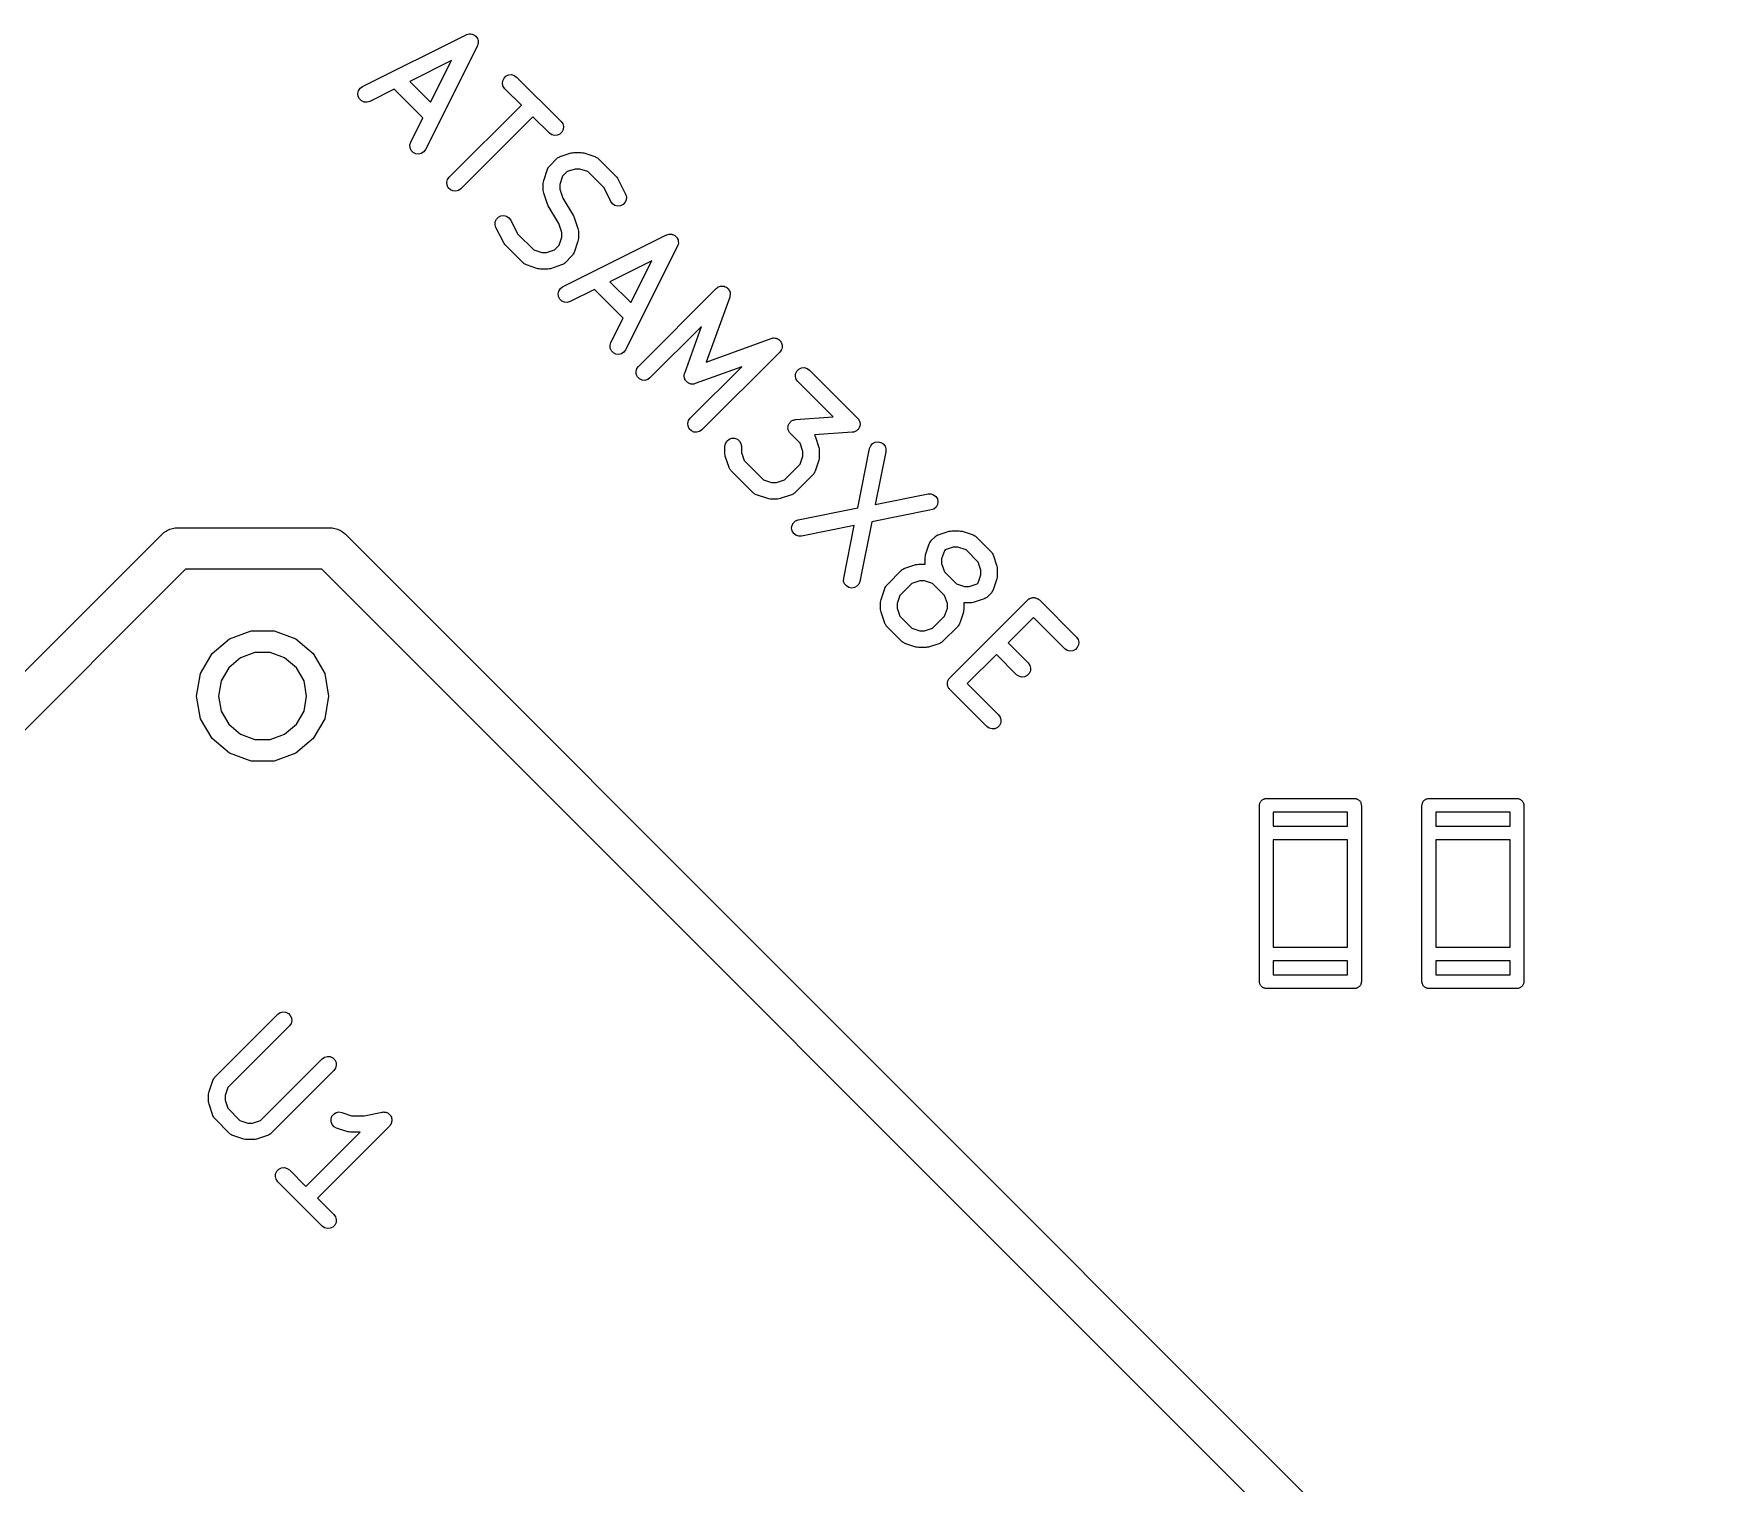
# Model space of a CAD drawing. Extents: x 10 to 287, y -200 to -10.
# Drawn here: x 141.18 to 156.78, y -112.55 to -99.18 of the extents above; entities that cross this region are included whole.
import ezdxf

# ---------------------------------------------------------------- set-up
doc = ezdxf.new("R2010")
doc.units = 0
doc.header["$MEASUREMENT"] = 0
doc.layers.add('BLACK', color=7, linetype='CONTINUOUS')

msp = doc.modelspace()

# ---------------------------------------------------------------- linework, layer by layer
at = {"layer": 'Black'}
for p, q in [((144.214, -99.6684), (145.172, -99.1895)), ((145.172, -99.1895), (145.174, -99.1889)), ((145.174, -99.1889), (145.175, -99.1877)), ((145.175, -99.1877), (145.186, -99.1851)), ((145.186, -99.1851), (145.197, -99.182)), ((145.197, -99.182), (145.199, -99.1821)), ((145.199, -99.1821), (145.201, -99.1816)), ((145.201, -99.1816), (145.212, -99.1829)), ((145.212, -99.1829), (145.223, -99.1835)), ((145.223, -99.1835), (145.225, -99.1844)), ((145.225, -99.1844), (145.227, -99.1846)), ((145.227, -99.1846), (145.237, -99.1896)), ((145.237, -99.1896), (145.248, -99.1941)), ((145.248, -99.1941), (145.249, -99.1955)), ((145.249, -99.1955), (145.251, -99.1965)), ((145.251, -99.1965), (145.259, -99.2046)), ((145.274, -99.2917), (144.795, -100.25)), ((145.259, -99.2046), (145.267, -99.2123)), ((145.267, -99.2123), (145.268, -99.2141)), ((145.268, -99.2141), (145.269, -99.2157)), ((145.269, -99.2157), (145.274, -99.2259)), ((145.274, -99.2259), (145.279, -99.2359)), ((145.276, -99.288), (145.274, -99.2897)), ((145.274, -99.2897), (145.274, -99.2917)), ((145.278, -99.2771), (145.276, -99.288)), ((145.281, -99.2664), (145.278, -99.2771)), ((145.279, -99.2359), (145.279, -99.238)), ((145.279, -99.238), (145.28, -99.24)), ((145.28, -99.24), (145.28, -99.2511)), ((145.28, -99.2511), (145.282, -99.2622)), ((145.282, -99.2622), (145.281, -99.2643)), ((145.281, -99.2643), (145.281, -99.2664)), ((145.035, -99.428), (144.65, -99.6206)), ((144.843, -99.8132), (145.035, -99.428)), ((144.192, -99.6842), (144.214, -99.6684)), ((144.65, -99.6206), (144.843, -99.8132)), ((145.506, -99.6406), (145.508, -99.6142)), ((145.513, -99.6662), (145.506, -99.6406)), ((145.508, -99.6142), (145.52, -99.5903)), ((145.528, -99.6879), (145.513, -99.6662)), ((145.52, -99.5903), (145.538, -99.5716)), ((145.538, -99.5716), (145.562, -99.5604)), ((145.562, -99.5604), (145.589, -99.5581)), ((145.589, -99.5581), (145.614, -99.5649)), ((145.614, -99.5649), (145.636, -99.5801)), ((145.636, -99.5801), (146.046, -99.9906)), ((144.172, -99.732), (144.178, -99.7063)), ((144.175, -99.7583), (144.172, -99.732)), ((144.187, -99.782), (144.175, -99.7583)), ((144.178, -99.7063), (144.192, -99.6842)), ((144.206, -99.8002), (144.187, -99.782)), ((144.23, -99.8107), (144.206, -99.8002)), ((144.257, -99.8123), (144.23, -99.8107)), ((144.282, -99.8048), (144.257, -99.8123)), ((144.506, -99.6925), (144.282, -99.8048)), ((144.771, -99.9569), (144.506, -99.6925)), ((145.68, -99.8392), (145.528, -99.6879)), ((144.659, -100.181), (144.771, -99.9569)), ((145.015, -100.504), (145.68, -99.8392)), ((145.787, -99.947), (145.123, -100.612)), ((145.939, -100.098), (145.787, -99.947)), ((145.96, -100.114), (145.939, -100.098)), ((145.986, -100.12), (145.96, -100.114)), ((146.012, -100.118), (145.986, -100.12)), ((146.036, -100.107), (146.012, -100.118)), ((146.055, -100.088), (146.036, -100.107)), ((146.046, -99.9906), (146.062, -100.012)), ((146.066, -100.064), (146.055, -100.088)), ((146.062, -100.012), (146.068, -100.038)), ((146.068, -100.038), (146.066, -100.064)), ((144.651, -100.207), (144.659, -100.181)), ((144.653, -100.233), (144.651, -100.207)), ((144.663, -100.258), (144.653, -100.233)), ((144.681, -100.277), (144.663, -100.258)), ((144.705, -100.289), (144.681, -100.277)), ((144.731, -100.292), (144.705, -100.289)), ((144.757, -100.285), (144.731, -100.292)), ((144.779, -100.271), (144.757, -100.285)), ((144.795, -100.25), (144.779, -100.271)), ((146.037, -100.314), (146.139, -100.28)), ((146.139, -100.28), (146.152, -100.278)), ((146.152, -100.278), (146.164, -100.276)), ((146.164, -100.276), (146.232, -100.276)), ((146.232, -100.276), (146.244, -100.278)), ((146.244, -100.278), (146.256, -100.28)), ((146.256, -100.28), (146.359, -100.314)), ((145.886, -100.534), (145.92, -100.431)), ((145.92, -100.431), (145.922, -100.427)), ((145.922, -100.427), (145.923, -100.423)), ((145.923, -100.423), (145.929, -100.416)), ((145.929, -100.416), (145.933, -100.408)), ((145.933, -100.408), (145.936, -100.405)), ((145.936, -100.405), (145.939, -100.401)), ((145.939, -100.401), (146.007, -100.333)), ((146.007, -100.333), (146.011, -100.33)), ((146.011, -100.33), (146.014, -100.327)), ((146.014, -100.327), (146.021, -100.323)), ((146.021, -100.323), (146.029, -100.318)), ((146.029, -100.318), (146.033, -100.316)), ((146.033, -100.316), (146.037, -100.314)), ((146.176, -100.429), (146.102, -100.453)), ((146.22, -100.429), (146.176, -100.429)), ((146.293, -100.453), (146.22, -100.429)), ((146.359, -100.314), (146.363, -100.316)), ((146.363, -100.316), (146.367, -100.318)), ((146.367, -100.318), (146.374, -100.323)), ((146.374, -100.323), (146.382, -100.327)), ((146.382, -100.327), (146.385, -100.33)), ((146.385, -100.33), (146.389, -100.333)), ((146.389, -100.333), (146.56, -100.504)), ((144.993, -100.551), (145, -100.525)), ((144.995, -100.577), (144.993, -100.551)), ((145.006, -100.601), (144.995, -100.577)), ((145, -100.525), (145.015, -100.504)), ((145.025, -100.62), (145.006, -100.601)), ((145.882, -100.558), (145.884, -100.546)), ((145.882, -100.626), (145.882, -100.558)), ((145.884, -100.546), (145.886, -100.534)), ((146.059, -100.496), (146.035, -100.57)), ((146.035, -100.57), (146.035, -100.614)), ((146.102, -100.453), (146.059, -100.496)), ((146.443, -100.603), (146.293, -100.453)), ((146.506, -100.729), (146.443, -100.603)), ((146.56, -100.504), (146.567, -100.514)), ((146.567, -100.514), (146.574, -100.524)), ((146.574, -100.524), (146.642, -100.66)), ((145.049, -100.631), (145.025, -100.62)), ((145.075, -100.634), (145.049, -100.631)), ((145.101, -100.627), (145.075, -100.634)), ((145.123, -100.612), (145.101, -100.627)), ((145.884, -100.638), (145.882, -100.626)), ((145.886, -100.65), (145.884, -100.638)), ((145.92, -100.753), (145.886, -100.65)), ((145.924, -100.76), (145.92, -100.753)), ((145.927, -100.768), (145.924, -100.76)), ((146.035, -100.614), (146.062, -100.697)), ((146.062, -100.697), (146.161, -100.861)), ((146.522, -100.75), (146.506, -100.729)), ((146.544, -100.764), (146.522, -100.75)), ((146.62, -100.756), (146.596, -100.768)), ((146.638, -100.736), (146.62, -100.756)), ((146.648, -100.712), (146.638, -100.736)), ((146.642, -100.66), (146.65, -100.686)), ((146.65, -100.686), (146.648, -100.712)), ((145.438, -100.943), (145.439, -100.916)), ((145.439, -100.916), (145.45, -100.892)), ((145.45, -100.892), (145.468, -100.873)), ((145.468, -100.873), (145.492, -100.861)), ((145.492, -100.861), (145.518, -100.858)), ((145.518, -100.858), (145.544, -100.864)), ((145.544, -100.864), (145.566, -100.879)), ((145.566, -100.879), (145.582, -100.9)), ((145.582, -100.9), (145.645, -101.026)), ((146.026, -100.932), (145.927, -100.768)), ((146.161, -100.861), (146.163, -100.868)), ((146.163, -100.868), (146.167, -100.876)), ((146.167, -100.876), (146.202, -100.978)), ((146.57, -100.771), (146.544, -100.764)), ((146.596, -100.768), (146.57, -100.771)), ((145.445, -100.968), (145.438, -100.943)), ((145.514, -101.105), (145.445, -100.968)), ((145.645, -101.026), (145.794, -101.175)), ((146.053, -101.015), (146.026, -100.932)), ((146.029, -101.132), (146.053, -101.058)), ((146.053, -101.058), (146.053, -101.015)), ((146.061, -101.516), (147.019, -101.037)), ((146.202, -100.978), (146.203, -100.99)), ((146.203, -100.99), (146.206, -101.002)), ((146.206, -101.071), (146.203, -101.083)), ((146.206, -101.002), (146.206, -101.071)), ((147.019, -101.037), (147.021, -101.036)), ((147.021, -101.036), (147.023, -101.035)), ((147.023, -101.035), (147.034, -101.033)), ((147.034, -101.033), (147.044, -101.029)), ((147.044, -101.029), (147.046, -101.029)), ((147.046, -101.029), (147.048, -101.029)), ((147.048, -101.029), (147.06, -101.03)), ((147.06, -101.03), (147.071, -101.031)), ((147.071, -101.031), (147.073, -101.032)), ((147.073, -101.032), (147.075, -101.032)), ((147.075, -101.032), (147.085, -101.037)), ((147.085, -101.037), (147.095, -101.041)), ((147.095, -101.041), (147.097, -101.043)), ((147.097, -101.043), (147.098, -101.044)), ((147.098, -101.044), (147.106, -101.052)), ((147.106, -101.052), (147.114, -101.06)), ((147.114, -101.06), (147.115, -101.062)), ((147.115, -101.062), (147.117, -101.063)), ((147.117, -101.063), (147.121, -101.073)), ((147.121, -101.073), (147.126, -101.083)), ((145.521, -101.115), (145.514, -101.105)), ((145.528, -101.125), (145.521, -101.115)), ((145.699, -101.296), (145.528, -101.125)), ((145.794, -101.175), (145.868, -101.2)), ((145.868, -101.2), (145.912, -101.2)), ((145.912, -101.2), (145.986, -101.175)), ((145.986, -101.175), (146.029, -101.132)), ((146.149, -101.227), (146.081, -101.296)), ((146.152, -101.224), (146.149, -101.227)), ((146.155, -101.221), (146.152, -101.224)), ((146.159, -101.213), (146.155, -101.221)), ((146.164, -101.206), (146.159, -101.213)), ((146.165, -101.201), (146.164, -101.206)), ((146.167, -101.198), (146.165, -101.201)), ((146.202, -101.095), (146.167, -101.198)), ((146.203, -101.083), (146.202, -101.095)), ((147.121, -101.139), (146.642, -102.097)), ((147.122, -101.137), (147.121, -101.139)), ((147.123, -101.135), (147.122, -101.137)), ((147.126, -101.124), (147.123, -101.135)), ((147.126, -101.083), (147.126, -101.085)), ((147.126, -101.085), (147.127, -101.087)), ((147.129, -101.114), (147.126, -101.124)), ((147.127, -101.087), (147.128, -101.098)), ((147.128, -101.098), (147.129, -101.11)), ((147.129, -101.11), (147.129, -101.112)), ((147.129, -101.112), (147.129, -101.114)), ((145.703, -101.298), (145.699, -101.296)), ((145.706, -101.302), (145.703, -101.298)), ((145.714, -101.306), (145.706, -101.302)), ((145.721, -101.311), (145.714, -101.306)), ((145.725, -101.312), (145.721, -101.311)), ((145.729, -101.314), (145.725, -101.312)), ((145.832, -101.348), (145.729, -101.314)), ((145.844, -101.35), (145.832, -101.348)), ((145.856, -101.352), (145.844, -101.35)), ((145.924, -101.352), (145.856, -101.352)), ((145.936, -101.35), (145.924, -101.352)), ((145.948, -101.348), (145.936, -101.35)), ((146.051, -101.314), (145.948, -101.348)), ((146.055, -101.312), (146.051, -101.314)), ((146.059, -101.311), (146.055, -101.312)), ((146.066, -101.306), (146.059, -101.311)), ((146.074, -101.302), (146.066, -101.306)), ((146.077, -101.298), (146.074, -101.302)), ((146.081, -101.296), (146.077, -101.298)), ((146.883, -101.275), (146.497, -101.468)), ((146.69, -101.661), (146.883, -101.275)), ((146.025, -101.554), (146.04, -101.532)), ((146.04, -101.532), (146.061, -101.516)), ((146.354, -101.54), (146.129, -101.652)), ((146.618, -101.804), (146.354, -101.54)), ((146.497, -101.468), (146.69, -101.661)), ((146.76, -102.249), (147.478, -101.53)), ((147.478, -101.53), (147.486, -101.524)), ((147.486, -101.524), (147.494, -101.518)), ((147.494, -101.518), (147.497, -101.517)), ((147.497, -101.517), (147.5, -101.515)), ((147.5, -101.515), (147.509, -101.512)), ((147.509, -101.512), (147.519, -101.509)), ((147.519, -101.509), (147.522, -101.509)), ((147.522, -101.509), (147.525, -101.508)), ((147.525, -101.508), (147.535, -101.509)), ((147.535, -101.509), (147.545, -101.509)), ((147.545, -101.509), (147.548, -101.51)), ((147.548, -101.51), (147.552, -101.51)), ((147.552, -101.51), (147.561, -101.515)), ((147.561, -101.515), (147.57, -101.518)), ((147.57, -101.518), (147.573, -101.52)), ((147.573, -101.52), (147.576, -101.522)), ((147.576, -101.522), (147.583, -101.529)), ((147.583, -101.529), (147.59, -101.535)), ((147.59, -101.535), (147.592, -101.538)), ((147.592, -101.538), (147.594, -101.54)), ((147.594, -101.54), (147.599, -101.549)), ((146.019, -101.579), (146.025, -101.554)), ((146.022, -101.606), (146.019, -101.579)), ((146.034, -101.629), (146.022, -101.606)), ((146.053, -101.648), (146.034, -101.629)), ((146.077, -101.658), (146.053, -101.648)), ((146.104, -101.66), (146.077, -101.658)), ((146.129, -101.652), (146.104, -101.66)), ((147.604, -101.61), (147.386, -102.209)), ((147.599, -101.549), (147.604, -101.558)), ((147.604, -101.558), (147.604, -101.561)), ((147.604, -101.561), (147.606, -101.564)), ((147.605, -101.6), (147.604, -101.61)), ((147.608, -101.591), (147.605, -101.6)), ((147.606, -101.564), (147.606, -101.574)), ((147.606, -101.574), (147.608, -101.584)), ((147.608, -101.584), (147.608, -101.587)), ((147.608, -101.587), (147.608, -101.591)), ((146.506, -102.029), (146.618, -101.804)), ((147.343, -101.881), (146.867, -102.356)), ((147.187, -102.311), (147.343, -101.881)), ((147.386, -102.209), (147.985, -101.991)), ((147.985, -101.991), (147.995, -101.99)), ((147.995, -101.99), (148.004, -101.987)), ((148.004, -101.987), (148.008, -101.987)), ((148.008, -101.987), (148.011, -101.987)), ((148.011, -101.987), (148.021, -101.988)), ((148.021, -101.988), (148.031, -101.989)), ((148.031, -101.989), (148.034, -101.991)), ((148.034, -101.991), (148.037, -101.991)), ((148.037, -101.991), (148.046, -101.996)), ((148.046, -101.996), (148.055, -102)), ((148.055, -102), (148.057, -102.003)), ((148.057, -102.003), (148.06, -102.005)), ((148.06, -102.005), (148.066, -102.012)), ((146.498, -102.054), (146.506, -102.029)), ((146.5, -102.081), (146.498, -102.054)), ((146.511, -102.105), (146.5, -102.081)), ((146.529, -102.124), (146.511, -102.105)), ((146.552, -102.136), (146.529, -102.124)), ((146.579, -102.139), (146.552, -102.136)), ((146.604, -102.133), (146.579, -102.139)), ((146.627, -102.118), (146.604, -102.133)), ((146.642, -102.097), (146.627, -102.118)), ((148.065, -102.117), (147.346, -102.835)), ((148.071, -102.109), (148.065, -102.117)), ((148.066, -102.012), (148.073, -102.019)), ((148.077, -102.101), (148.071, -102.109)), ((148.073, -102.019), (148.075, -102.022)), ((148.075, -102.022), (148.077, -102.025)), ((148.077, -102.025), (148.08, -102.034)), ((148.078, -102.098), (148.077, -102.101)), ((148.08, -102.095), (148.078, -102.098)), ((148.08, -102.034), (148.085, -102.043)), ((148.083, -102.086), (148.08, -102.095)), ((148.086, -102.076), (148.083, -102.086)), ((148.085, -102.043), (148.085, -102.047)), ((148.085, -102.047), (148.086, -102.05)), ((148.086, -102.05), (148.086, -102.06)), ((148.086, -102.06), (148.087, -102.07)), ((148.087, -102.07), (148.086, -102.073)), ((148.086, -102.073), (148.086, -102.076)), ((146.738, -102.296), (146.745, -102.27)), ((146.74, -102.322), (146.738, -102.296)), ((146.745, -102.27), (146.76, -102.249)), ((147.183, -102.323), (147.186, -102.317)), ((147.186, -102.317), (147.187, -102.311)), ((147.239, -102.727), (147.714, -102.252)), ((147.714, -102.252), (147.284, -102.408)), ((148.209, -102.343), (148.211, -102.317)), ((148.211, -102.317), (148.222, -102.293)), ((148.222, -102.293), (148.241, -102.274)), ((148.241, -102.274), (148.265, -102.263)), ((148.265, -102.263), (148.291, -102.261)), ((148.291, -102.261), (148.317, -102.268)), ((148.317, -102.268), (148.339, -102.283)), ((148.339, -102.283), (148.783, -102.727)), ((146.751, -102.346), (146.74, -102.322)), ((146.77, -102.365), (146.751, -102.346)), ((146.794, -102.376), (146.77, -102.365)), ((146.82, -102.378), (146.794, -102.376)), ((146.846, -102.371), (146.82, -102.378)), ((146.867, -102.356), (146.846, -102.371)), ((147.182, -102.337), (147.183, -102.33)), ((147.183, -102.343), (147.182, -102.337)), ((147.183, -102.33), (147.183, -102.323)), ((147.183, -102.35), (147.183, -102.343)), ((147.186, -102.356), (147.183, -102.35)), ((147.187, -102.363), (147.186, -102.356)), ((147.19, -102.368), (147.187, -102.363)), ((147.192, -102.375), (147.19, -102.368)), ((147.197, -102.38), (147.192, -102.375)), ((147.2, -102.386), (147.197, -102.38)), ((147.205, -102.39), (147.2, -102.386)), ((147.209, -102.395), (147.205, -102.39)), ((147.215, -102.398), (147.209, -102.395)), ((147.22, -102.403), (147.215, -102.398)), ((147.226, -102.405), (147.22, -102.403)), ((147.232, -102.408), (147.226, -102.405)), ((147.239, -102.409), (147.232, -102.408)), ((147.245, -102.412), (147.239, -102.409)), ((147.252, -102.412), (147.245, -102.412)), ((147.258, -102.413), (147.252, -102.412)), ((147.265, -102.412), (147.258, -102.413)), ((147.272, -102.412), (147.265, -102.412)), ((147.278, -102.409), (147.272, -102.412)), ((147.284, -102.408), (147.278, -102.409)), ((148.216, -102.369), (148.209, -102.343)), ((148.231, -102.39), (148.216, -102.369)), ((148.557, -102.716), (148.231, -102.39)), ((147.217, -102.775), (147.223, -102.749)), ((147.219, -102.801), (147.217, -102.775)), ((147.223, -102.749), (147.239, -102.727)), ((148.143, -102.796), (148.146, -102.789)), ((148.146, -102.789), (148.148, -102.782)), ((148.148, -102.782), (148.151, -102.777)), ((148.151, -102.777), (148.154, -102.772)), ((148.154, -102.772), (148.159, -102.767)), ((148.159, -102.767), (148.163, -102.761)), ((148.163, -102.761), (148.168, -102.757)), ((148.168, -102.757), (148.173, -102.753)), ((148.173, -102.753), (148.179, -102.75)), ((148.179, -102.75), (148.185, -102.746)), ((148.185, -102.746), (148.191, -102.744)), ((148.191, -102.744), (148.196, -102.742)), ((148.196, -102.742), (148.204, -102.741)), ((148.204, -102.741), (148.211, -102.74)), ((148.211, -102.74), (148.557, -102.716)), ((148.783, -102.727), (148.788, -102.734)), ((148.788, -102.734), (148.793, -102.739)), ((148.793, -102.739), (148.795, -102.744)), ((148.795, -102.744), (148.798, -102.749)), ((148.798, -102.749), (148.8, -102.756)), ((148.8, -102.756), (148.803, -102.763)), ((148.803, -102.763), (148.804, -102.769)), ((148.804, -102.769), (148.805, -102.775)), ((148.805, -102.775), (148.805, -102.782)), ((148.805, -102.782), (148.805, -102.79)), ((147.23, -102.825), (147.219, -102.801)), ((147.249, -102.844), (147.23, -102.825)), ((147.273, -102.855), (147.249, -102.844)), ((147.299, -102.857), (147.273, -102.855)), ((147.325, -102.85), (147.299, -102.857)), ((147.346, -102.835), (147.325, -102.85)), ((147.563, -102.961), (147.576, -102.938)), ((147.576, -102.938), (147.597, -102.921)), ((147.597, -102.921), (147.621, -102.912)), ((147.621, -102.912), (147.648, -102.912)), ((147.648, -102.912), (147.673, -102.921)), ((147.673, -102.921), (147.693, -102.938)), ((147.693, -102.938), (147.706, -102.961)), ((148.14, -102.807), (148.142, -102.802)), ((148.141, -102.815), (148.14, -102.807)), ((148.14, -102.822), (148.141, -102.815)), ((148.142, -102.828), (148.14, -102.822)), ((148.142, -102.802), (148.143, -102.796)), ((148.142, -102.834), (148.142, -102.828)), ((148.145, -102.841), (148.142, -102.834)), ((148.147, -102.848), (148.145, -102.841)), ((148.151, -102.853), (148.147, -102.848)), ((148.153, -102.858), (148.151, -102.853)), ((148.158, -102.863), (148.153, -102.858)), ((148.162, -102.869), (148.158, -102.863)), ((148.252, -102.959), (148.162, -102.869)), ((148.734, -102.857), (148.384, -102.881)), ((148.384, -102.881), (148.388, -102.886)), ((148.388, -102.886), (148.389, -102.89)), ((148.389, -102.89), (148.391, -102.894)), ((148.391, -102.894), (148.425, -102.997)), ((148.742, -102.856), (148.734, -102.857)), ((148.749, -102.855), (148.742, -102.856)), ((148.754, -102.852), (148.749, -102.855)), ((148.76, -102.851), (148.754, -102.852)), ((148.766, -102.847), (148.76, -102.851)), ((148.773, -102.844), (148.766, -102.847)), ((148.777, -102.84), (148.773, -102.844)), ((148.782, -102.836), (148.777, -102.84)), ((148.787, -102.83), (148.782, -102.836)), ((148.792, -102.825), (148.787, -102.83)), ((148.794, -102.82), (148.792, -102.825)), ((148.798, -102.815), (148.794, -102.82)), ((148.8, -102.808), (148.798, -102.815)), ((148.803, -102.801), (148.8, -102.808)), ((148.805, -102.79), (148.803, -102.795)), ((148.803, -102.795), (148.803, -102.801)), ((148.944, -102.949), (148.971, -102.945)), ((148.971, -102.945), (148.997, -102.95)), ((147.558, -102.987), (147.563, -102.961)), ((147.558, -103.055), (147.558, -102.987)), ((147.561, -103.067), (147.558, -103.055)), ((147.562, -103.079), (147.561, -103.067)), ((147.597, -103.182), (147.562, -103.079)), ((147.706, -102.961), (147.711, -102.987)), ((147.711, -102.987), (147.711, -103.043)), ((147.711, -103.043), (147.735, -103.116)), ((148.277, -103.033), (148.252, -102.959)), ((148.252, -103.151), (148.277, -103.077)), ((148.277, -103.077), (148.277, -103.033)), ((148.425, -102.997), (148.427, -103.009)), ((148.427, -103.101), (148.425, -103.113)), ((148.427, -103.009), (148.429, -103.021)), ((148.429, -103.089), (148.427, -103.101)), ((148.429, -103.021), (148.429, -103.089)), ((148.784, -103.555), (148.894, -103.006)), ((148.894, -103.006), (148.904, -102.981)), ((148.904, -102.981), (148.921, -102.961)), ((148.921, -102.961), (148.944, -102.949)), ((149.044, -103.036), (148.946, -103.522)), ((148.997, -102.95), (149.019, -102.964)), ((149.019, -102.964), (149.036, -102.984)), ((149.036, -102.984), (149.044, -103.009)), ((149.044, -103.009), (149.044, -103.036)), ((147.599, -103.186), (147.597, -103.182)), ((147.6, -103.19), (147.599, -103.186)), ((147.605, -103.197), (147.6, -103.19)), ((147.609, -103.205), (147.605, -103.197)), ((147.612, -103.208), (147.609, -103.205)), ((147.615, -103.212), (147.612, -103.208)), ((147.82, -103.417), (147.615, -103.212)), ((147.735, -103.116), (147.915, -103.296)), ((148.107, -103.296), (148.252, -103.151)), ((148.373, -103.246), (148.202, -103.417)), ((148.375, -103.242), (148.373, -103.246)), ((148.379, -103.239), (148.375, -103.242)), ((148.383, -103.231), (148.379, -103.239)), ((148.388, -103.224), (148.383, -103.231)), ((148.389, -103.22), (148.388, -103.224)), ((148.391, -103.216), (148.389, -103.22)), ((148.425, -103.113), (148.391, -103.216)), ((147.915, -103.296), (147.989, -103.321)), ((147.989, -103.321), (148.033, -103.321)), ((148.033, -103.321), (148.107, -103.296)), ((147.824, -103.419), (147.82, -103.417)), ((147.827, -103.423), (147.824, -103.419)), ((147.835, -103.427), (147.827, -103.423)), ((147.842, -103.432), (147.835, -103.427)), ((147.846, -103.433), (147.842, -103.432)), ((147.85, -103.435), (147.846, -103.433)), ((147.953, -103.469), (147.85, -103.435)), ((147.965, -103.471), (147.953, -103.469)), ((147.977, -103.473), (147.965, -103.471)), ((148.045, -103.473), (147.977, -103.473)), ((148.057, -103.471), (148.045, -103.473)), ((148.069, -103.469), (148.057, -103.471)), ((148.172, -103.435), (148.069, -103.469)), ((148.176, -103.433), (148.172, -103.435)), ((148.18, -103.432), (148.176, -103.433)), ((148.187, -103.427), (148.18, -103.432)), ((148.195, -103.423), (148.187, -103.427)), ((148.198, -103.419), (148.195, -103.423)), ((148.202, -103.417), (148.198, -103.419)), ((148.235, -103.665), (148.784, -103.555)), ((148.946, -103.522), (149.433, -103.425)), ((149.433, -103.425), (149.459, -103.424)), ((149.459, -103.424), (149.484, -103.433)), ((149.487, -103.565), (149.463, -103.574)), ((149.484, -103.433), (149.505, -103.449)), ((149.507, -103.547), (149.487, -103.565)), ((149.505, -103.449), (149.519, -103.472)), ((149.52, -103.524), (149.507, -103.547)), ((149.519, -103.472), (149.524, -103.498)), ((149.524, -103.498), (149.52, -103.524)), ((148.174, -103.741), (148.178, -103.715)), ((148.178, -103.715), (148.191, -103.692)), ((148.191, -103.692), (148.211, -103.674)), ((148.211, -103.674), (148.235, -103.665)), ((148.752, -103.717), (148.265, -103.814)), ((148.655, -104.203), (148.752, -103.717)), ((148.914, -103.684), (148.804, -104.233)), ((149.463, -103.574), (148.914, -103.684)), ((129.641, -116.521), (142.368, -103.794)), ((142.368, -103.794), (142.375, -103.789)), ((142.375, -103.789), (142.38, -103.783)), ((142.38, -103.783), (142.402, -103.77)), ((142.402, -103.77), (142.422, -103.756)), ((142.422, -103.756), (142.43, -103.754)), ((142.43, -103.754), (142.437, -103.75)), ((142.437, -103.75), (142.462, -103.745)), ((142.462, -103.745), (142.486, -103.739)), ((142.486, -103.739), (142.494, -103.74)), ((142.494, -103.74), (142.503, -103.738)), ((142.503, -103.738), (143.918, -103.738)), ((143.918, -103.738), (143.926, -103.74)), ((143.926, -103.74), (143.935, -103.739)), ((143.935, -103.739), (143.959, -103.745)), ((143.959, -103.745), (143.983, -103.75)), ((143.983, -103.75), (143.99, -103.754)), ((143.99, -103.754), (143.998, -103.756)), ((143.998, -103.756), (144.019, -103.77)), ((144.019, -103.77), (144.04, -103.783)), ((144.04, -103.783), (144.046, -103.789)), ((144.046, -103.789), (144.053, -103.794)), ((144.053, -103.794), (156.779, -116.521)), ((148.179, -103.767), (148.174, -103.741)), ((148.193, -103.79), (148.179, -103.767)), ((148.214, -103.806), (148.193, -103.79)), ((148.239, -103.815), (148.214, -103.806)), ((148.265, -103.814), (148.239, -103.815)), ((149.446, -103.882), (149.447, -103.878)), ((149.447, -103.878), (149.452, -103.871)), ((149.452, -103.871), (149.457, -103.863)), ((149.457, -103.863), (149.46, -103.86)), ((149.46, -103.86), (149.462, -103.856)), ((149.462, -103.856), (149.497, -103.822)), ((149.497, -103.822), (149.5, -103.82)), ((149.5, -103.82), (149.503, -103.816)), ((149.503, -103.816), (149.511, -103.812)), ((149.511, -103.812), (149.518, -103.807)), ((149.518, -103.807), (149.522, -103.806)), ((149.522, -103.806), (149.526, -103.804)), ((149.526, -103.804), (149.629, -103.77)), ((149.629, -103.77), (149.641, -103.768)), ((149.641, -103.768), (149.653, -103.766)), ((149.653, -103.766), (149.721, -103.766)), ((149.721, -103.766), (149.733, -103.768)), ((149.733, -103.768), (149.746, -103.77)), ((149.746, -103.77), (149.848, -103.804)), ((149.848, -103.804), (149.852, -103.806)), ((149.852, -103.806), (149.856, -103.807)), ((149.856, -103.807), (149.864, -103.812)), ((149.864, -103.812), (149.871, -103.816)), ((149.871, -103.816), (149.874, -103.82)), ((149.874, -103.82), (149.878, -103.822)), ((149.878, -103.822), (150.015, -103.959)), ((149.406, -104.013), (149.408, -104.001)), ((149.406, -104.074), (149.406, -104.013)), ((149.408, -104.001), (149.41, -103.989)), ((149.41, -103.989), (149.444, -103.886)), ((149.444, -103.886), (149.446, -103.882)), ((149.583, -103.951), (149.558, -104.025)), ((149.558, -104.025), (149.558, -104.069)), ((149.592, -103.943), (149.583, -103.951)), ((149.665, -103.918), (149.592, -103.943)), ((149.709, -103.918), (149.665, -103.918)), ((149.783, -103.943), (149.709, -103.918)), ((149.894, -104.054), (149.783, -103.943)), ((150.015, -103.959), (150.017, -103.963)), ((150.017, -103.963), (150.021, -103.966)), ((150.021, -103.966), (150.025, -103.973)), ((150.025, -103.973), (150.03, -103.981)), ((150.03, -103.981), (150.031, -103.985)), ((150.031, -103.985), (150.033, -103.989)), ((150.033, -103.989), (150.067, -104.091)), ((142.582, -104.119), (129.966, -116.735)), ((143.839, -104.119), (142.582, -104.119)), ((156.454, -116.735), (143.839, -104.119)), ((149.052, -104.267), (149.189, -104.13)), ((149.189, -104.13), (149.192, -104.128)), ((149.192, -104.128), (149.195, -104.124)), ((149.195, -104.124), (149.203, -104.12)), ((149.203, -104.12), (149.21, -104.115)), ((149.21, -104.115), (149.215, -104.114)), ((149.215, -104.114), (149.218, -104.112)), ((149.218, -104.112), (149.321, -104.077)), ((149.321, -104.077), (149.333, -104.076)), ((149.333, -104.076), (149.345, -104.074)), ((149.345, -104.074), (149.406, -104.074)), ((149.558, -104.069), (149.583, -104.143)), ((149.583, -104.143), (149.694, -104.254)), ((149.919, -104.128), (149.894, -104.054)), ((149.894, -104.245), (149.919, -104.172)), ((149.919, -104.172), (149.919, -104.128)), ((150.067, -104.091), (150.069, -104.104)), ((150.069, -104.104), (150.071, -104.116)), ((150.071, -104.184), (150.069, -104.196)), ((150.071, -104.116), (150.071, -104.184)), ((148.654, -104.23), (148.655, -104.203)), ((148.663, -104.255), (148.654, -104.23)), ((148.679, -104.275), (148.663, -104.255)), ((148.702, -104.289), (148.679, -104.275)), ((148.728, -104.294), (148.702, -104.289)), ((148.754, -104.29), (148.728, -104.294)), ((148.777, -104.278), (148.754, -104.29)), ((148.794, -104.258), (148.777, -104.278)), ((148.804, -104.233), (148.794, -104.258)), ((148.999, -104.399), (149.033, -104.297)), ((149.033, -104.297), (149.035, -104.293)), ((149.035, -104.293), (149.037, -104.289)), ((149.037, -104.289), (149.042, -104.281)), ((149.042, -104.281), (149.046, -104.273)), ((149.046, -104.273), (149.049, -104.271)), ((149.049, -104.271), (149.052, -104.267)), ((149.284, -104.251), (149.172, -104.362)), ((149.358, -104.226), (149.284, -104.251)), ((149.401, -104.226), (149.358, -104.226)), ((149.475, -104.251), (149.401, -104.226)), ((149.586, -104.362), (149.475, -104.251)), ((149.694, -104.254), (149.768, -104.279)), ((149.768, -104.279), (149.812, -104.279)), ((149.812, -104.279), (149.886, -104.254)), ((149.886, -104.254), (149.894, -104.245)), ((150.015, -104.34), (149.981, -104.375)), ((150.017, -104.337), (150.015, -104.34)), ((150.021, -104.334), (150.017, -104.337)), ((150.025, -104.326), (150.021, -104.334)), ((150.03, -104.319), (150.025, -104.326)), ((150.031, -104.315), (150.03, -104.319)), ((150.033, -104.311), (150.031, -104.315)), ((150.067, -104.208), (150.033, -104.311)), ((150.069, -104.196), (150.067, -104.208)), ((148.995, -104.423), (148.997, -104.411)), ((148.995, -104.492), (148.995, -104.423)), ((148.997, -104.504), (148.995, -104.492)), ((148.997, -104.411), (148.999, -104.399)), ((148.999, -104.516), (148.997, -104.504)), ((149.172, -104.362), (149.148, -104.436)), ((149.148, -104.436), (149.148, -104.479)), ((149.148, -104.479), (149.172, -104.553)), ((149.611, -104.436), (149.586, -104.362)), ((149.586, -104.553), (149.611, -104.479)), ((149.611, -104.479), (149.611, -104.436)), ((149.633, -105.122), (150.352, -104.404)), ((149.761, -104.504), (149.76, -104.516)), ((149.763, -104.492), (149.761, -104.504)), ((149.824, -104.431), (149.763, -104.431)), ((149.763, -104.431), (149.763, -104.492)), ((149.836, -104.429), (149.824, -104.431)), ((149.848, -104.427), (149.836, -104.429)), ((149.951, -104.393), (149.848, -104.427)), ((149.955, -104.391), (149.951, -104.393)), ((149.959, -104.39), (149.955, -104.391)), ((149.966, -104.385), (149.959, -104.39)), ((149.974, -104.38), (149.966, -104.385)), ((149.977, -104.377), (149.974, -104.38)), ((149.981, -104.375), (149.977, -104.377)), ((150.352, -104.404), (150.357, -104.4)), ((150.357, -104.4), (150.362, -104.395)), ((150.362, -104.395), (150.368, -104.392)), ((150.368, -104.392), (150.373, -104.389)), ((150.373, -104.389), (150.38, -104.387)), ((150.38, -104.387), (150.386, -104.384)), ((150.386, -104.384), (150.393, -104.383)), ((150.393, -104.383), (150.399, -104.382)), ((150.399, -104.382), (150.406, -104.382)), ((150.406, -104.382), (150.412, -104.382)), ((150.412, -104.382), (150.419, -104.383)), ((150.419, -104.383), (150.425, -104.384)), ((150.425, -104.384), (150.431, -104.387)), ((150.431, -104.387), (150.438, -104.389)), ((150.438, -104.389), (150.443, -104.392)), ((150.443, -104.392), (150.449, -104.395)), ((150.449, -104.395), (150.454, -104.4)), ((150.454, -104.4), (150.46, -104.404)), ((150.46, -104.404), (150.802, -104.746)), ((149.033, -104.619), (148.999, -104.516)), ((149.035, -104.622), (149.033, -104.619)), ((149.037, -104.627), (149.035, -104.622)), ((149.042, -104.634), (149.037, -104.627)), ((149.046, -104.642), (149.042, -104.634)), ((149.049, -104.645), (149.046, -104.642)), ((149.052, -104.648), (149.049, -104.645)), ((149.189, -104.785), (149.052, -104.648)), ((149.172, -104.553), (149.284, -104.665)), ((149.475, -104.665), (149.586, -104.553)), ((149.707, -104.648), (149.57, -104.785)), ((149.709, -104.645), (149.707, -104.648)), ((149.713, -104.642), (149.709, -104.645)), ((149.717, -104.634), (149.713, -104.642)), ((149.722, -104.627), (149.717, -104.634)), ((149.723, -104.622), (149.722, -104.627)), ((149.725, -104.619), (149.723, -104.622)), ((149.76, -104.516), (149.725, -104.619)), ((150.406, -104.565), (150.171, -104.8)), ((150.694, -104.854), (150.406, -104.565)), ((142.826, -104.898), (142.988, -104.762)), ((142.988, -104.762), (143.187, -104.69)), ((143.187, -104.69), (143.399, -104.69)), ((143.399, -104.69), (143.598, -104.762)), ((143.598, -104.762), (143.76, -104.898)), ((149.192, -104.788), (149.189, -104.785)), ((149.195, -104.791), (149.192, -104.788)), ((149.203, -104.795), (149.195, -104.791)), ((149.21, -104.8), (149.203, -104.795)), ((149.215, -104.802), (149.21, -104.8)), ((149.218, -104.804), (149.215, -104.802)), ((149.321, -104.838), (149.218, -104.804)), ((149.284, -104.665), (149.358, -104.689)), ((149.358, -104.689), (149.401, -104.689)), ((149.401, -104.689), (149.475, -104.665)), ((149.54, -104.804), (149.438, -104.838)), ((149.544, -104.802), (149.54, -104.804)), ((149.548, -104.8), (149.544, -104.802)), ((149.556, -104.795), (149.548, -104.8)), ((149.564, -104.791), (149.556, -104.795)), ((149.567, -104.788), (149.564, -104.791)), ((149.57, -104.785), (149.567, -104.788)), ((150.171, -104.8), (150.357, -104.985)), ((150.802, -104.746), (150.817, -104.768)), ((150.817, -104.768), (150.824, -104.793)), ((150.824, -104.793), (150.821, -104.819)), ((142.72, -105.082), (142.826, -104.898)), ((143.09, -104.938), (142.982, -105.029)), ((143.222, -104.89), (143.09, -104.938)), ((143.363, -104.89), (143.222, -104.89)), ((143.496, -104.938), (143.363, -104.89)), ((143.604, -105.029), (143.496, -104.938)), ((143.76, -104.898), (143.866, -105.082)), ((149.333, -104.84), (149.321, -104.838)), ((149.345, -104.842), (149.333, -104.84)), ((149.414, -104.842), (149.345, -104.842)), ((149.426, -104.84), (149.414, -104.842)), ((149.438, -104.838), (149.426, -104.84)), ((150.064, -104.908), (149.795, -105.176)), ((150.249, -105.093), (150.064, -104.908)), ((150.716, -104.869), (150.694, -104.854)), ((150.741, -104.876), (150.716, -104.869)), ((150.768, -104.873), (150.741, -104.876)), ((150.792, -104.862), (150.768, -104.873)), ((150.81, -104.843), (150.792, -104.862)), ((150.821, -104.819), (150.81, -104.843)), ((142.683, -105.29), (142.72, -105.082)), ((142.982, -105.029), (142.911, -105.151)), ((143.675, -105.151), (143.604, -105.029)), ((143.866, -105.082), (143.902, -105.29)), ((149.625, -105.132), (149.63, -105.128)), ((149.63, -105.128), (149.633, -105.122)), ((150.271, -105.108), (150.249, -105.093)), ((150.296, -105.115), (150.271, -105.108)), ((150.323, -105.113), (150.296, -105.115)), ((150.347, -105.102), (150.323, -105.113)), ((150.365, -105.083), (150.347, -105.102)), ((150.357, -104.985), (150.372, -105.007)), ((150.377, -105.059), (150.365, -105.083)), ((150.372, -105.007), (150.379, -105.033)), ((150.379, -105.033), (150.377, -105.059)), ((142.911, -105.151), (142.886, -105.29)), ((143.699, -105.29), (143.675, -105.151)), ((149.611, -105.169), (149.613, -105.163)), ((149.612, -105.176), (149.611, -105.169)), ((149.611, -105.183), (149.612, -105.176)), ((149.613, -105.189), (149.611, -105.183)), ((149.613, -105.163), (149.614, -105.156)), ((149.614, -105.196), (149.613, -105.189)), ((149.614, -105.156), (149.616, -105.15)), ((149.616, -105.202), (149.614, -105.196)), ((149.616, -105.15), (149.618, -105.144)), ((149.618, -105.208), (149.616, -105.202)), ((149.618, -105.144), (149.622, -105.138)), ((149.622, -105.214), (149.618, -105.208)), ((149.622, -105.138), (149.625, -105.132)), ((149.625, -105.22), (149.622, -105.214)), ((149.63, -105.224), (149.625, -105.22)), ((149.633, -105.23), (149.63, -105.224)), ((149.975, -105.572), (149.633, -105.23)), ((149.795, -105.176), (150.083, -105.464)), ((142.72, -105.499), (142.683, -105.29)), ((142.886, -105.29), (142.911, -105.429)), ((142.911, -105.429), (142.982, -105.551)), ((143.604, -105.551), (143.675, -105.429)), ((143.675, -105.429), (143.699, -105.29)), ((143.902, -105.29), (143.866, -105.499)), ((142.826, -105.682), (142.72, -105.499)), ((142.982, -105.551), (143.09, -105.642)), ((143.496, -105.642), (143.604, -105.551)), ((143.866, -105.499), (143.76, -105.682)), ((149.997, -105.587), (149.975, -105.572)), ((150.023, -105.594), (149.997, -105.587)), ((150.049, -105.592), (150.023, -105.594)), ((150.073, -105.581), (150.049, -105.592)), ((150.092, -105.562), (150.073, -105.581)), ((150.083, -105.464), (150.098, -105.486)), ((150.103, -105.538), (150.092, -105.562)), ((150.098, -105.486), (150.105, -105.512)), ((150.105, -105.512), (150.103, -105.538)), ((142.988, -105.818), (142.826, -105.682)), ((143.09, -105.642), (143.222, -105.69)), ((143.222, -105.69), (143.363, -105.69)), ((143.363, -105.69), (143.496, -105.642)), ((143.76, -105.682), (143.598, -105.818)), ((143.187, -105.891), (142.988, -105.818)), ((143.399, -105.891), (143.187, -105.891)), ((143.598, -105.818), (143.399, -105.891)), ((152.491, -106.299), (152.492, -106.294)), ((152.491, -107.925), (152.491, -106.299)), ((152.492, -106.288), (152.494, -106.283)), ((152.492, -106.294), (152.492, -106.288)), ((152.494, -106.283), (152.495, -106.277)), ((152.495, -106.277), (152.498, -106.272)), ((152.498, -106.272), (152.5, -106.267)), ((152.5, -106.267), (152.504, -106.263)), ((152.504, -106.263), (152.506, -106.258)), ((152.506, -106.258), (152.511, -106.255)), ((152.511, -106.255), (152.514, -106.25)), ((152.514, -106.25), (152.519, -106.248)), ((152.519, -106.248), (152.523, -106.244)), ((152.523, -106.244), (152.528, -106.242)), ((152.528, -106.242), (152.533, -106.239)), ((152.533, -106.239), (152.539, -106.238)), ((152.539, -106.238), (152.544, -106.236)), ((152.544, -106.236), (152.549, -106.236)), ((152.549, -106.236), (152.555, -106.236)), ((152.555, -106.236), (153.368, -106.236)), ((152.618, -106.362), (152.618, -106.489)), ((153.304, -106.362), (152.618, -106.362)), ((153.304, -106.489), (153.304, -106.362)), ((153.368, -106.236), (153.373, -106.236)), ((153.373, -106.236), (153.379, -106.236)), ((153.379, -106.236), (153.384, -106.238)), ((153.384, -106.238), (153.389, -106.239)), ((153.389, -106.239), (153.394, -106.242)), ((153.394, -106.242), (153.399, -106.244)), ((153.399, -106.244), (153.404, -106.248)), ((153.404, -106.248), (153.409, -106.25)), ((153.409, -106.25), (153.412, -106.255)), ((153.412, -106.255), (153.416, -106.258)), ((153.416, -106.258), (153.419, -106.263)), ((153.419, -106.263), (153.423, -106.267)), ((153.423, -106.267), (153.425, -106.272)), ((153.425, -106.272), (153.427, -106.277)), ((153.427, -106.277), (153.428, -106.283)), ((153.428, -106.283), (153.43, -106.288)), ((153.43, -106.288), (153.43, -106.294)), ((153.43, -106.294), (153.431, -106.299)), ((153.431, -106.299), (153.431, -107.925)), ((153.99, -106.299), (153.991, -106.294)), ((153.99, -107.925), (153.99, -106.299)), ((153.991, -106.288), (153.993, -106.283)), ((153.991, -106.294), (153.991, -106.288)), ((153.993, -106.283), (153.994, -106.277)), ((153.994, -106.277), (153.997, -106.272)), ((153.997, -106.272), (153.999, -106.267)), ((153.999, -106.267), (154.002, -106.263)), ((154.002, -106.263), (154.005, -106.258)), ((154.005, -106.258), (154.009, -106.255)), ((154.009, -106.255), (154.013, -106.25)), ((154.013, -106.25), (154.018, -106.248)), ((154.018, -106.248), (154.022, -106.244)), ((154.022, -106.244), (154.027, -106.242)), ((154.027, -106.242), (154.032, -106.239)), ((154.032, -106.239), (154.037, -106.238)), ((154.037, -106.238), (154.043, -106.236)), ((154.043, -106.236), (154.048, -106.236)), ((154.048, -106.236), (154.054, -106.236)), ((154.054, -106.236), (154.866, -106.236)), ((154.117, -106.362), (154.117, -106.489)), ((154.803, -106.362), (154.117, -106.362)), ((154.803, -106.489), (154.803, -106.362)), ((154.866, -106.236), (154.872, -106.236)), ((154.872, -106.236), (154.877, -106.236)), ((154.877, -106.236), (154.883, -106.238)), ((154.883, -106.238), (154.888, -106.239)), ((154.888, -106.239), (154.893, -106.242)), ((154.893, -106.242), (154.898, -106.244)), ((154.898, -106.244), (154.902, -106.248)), ((154.902, -106.248), (154.907, -106.25)), ((154.907, -106.25), (154.911, -106.255)), ((154.911, -106.255), (154.915, -106.258)), ((154.915, -106.258), (154.918, -106.263)), ((154.918, -106.263), (154.921, -106.267)), ((154.921, -106.267), (154.923, -106.272)), ((154.923, -106.272), (154.926, -106.277)), ((154.926, -106.277), (154.927, -106.283)), ((154.927, -106.283), (154.929, -106.288)), ((154.929, -106.288), (154.929, -106.294)), ((154.929, -106.294), (154.93, -106.299)), ((154.93, -106.299), (154.93, -107.925)), ((152.618, -106.489), (153.304, -106.489)), ((154.117, -106.489), (154.803, -106.489)), ((152.618, -106.617), (152.618, -107.607)), ((153.304, -106.617), (152.618, -106.617)), ((153.304, -107.607), (153.304, -106.617)), ((154.117, -106.617), (154.117, -107.607)), ((154.803, -106.617), (154.117, -106.617)), ((154.803, -107.607), (154.803, -106.617)), ((152.618, -107.607), (153.304, -107.607)), ((154.117, -107.607), (154.803, -107.607)), ((152.618, -107.734), (152.618, -107.861)), ((153.304, -107.734), (152.618, -107.734)), ((153.304, -107.861), (153.304, -107.734)), ((154.117, -107.734), (154.117, -107.861)), ((154.803, -107.734), (154.117, -107.734)), ((154.803, -107.861), (154.803, -107.734)), ((152.492, -107.93), (152.491, -107.925)), ((152.492, -107.936), (152.492, -107.93)), ((152.494, -107.941), (152.492, -107.936)), ((152.618, -107.861), (153.304, -107.861)), ((153.43, -107.936), (153.428, -107.941)), ((153.431, -107.925), (153.43, -107.93)), ((153.43, -107.93), (153.43, -107.936)), ((153.991, -107.93), (153.99, -107.925)), ((153.991, -107.936), (153.991, -107.93)), ((153.993, -107.941), (153.991, -107.936)), ((154.117, -107.861), (154.803, -107.861)), ((154.929, -107.936), (154.927, -107.941)), ((154.93, -107.925), (154.929, -107.93)), ((154.929, -107.93), (154.929, -107.936)), ((152.495, -107.946), (152.494, -107.941)), ((152.498, -107.951), (152.495, -107.946)), ((152.5, -107.956), (152.498, -107.951)), ((152.504, -107.961), (152.5, -107.956)), ((152.506, -107.965), (152.504, -107.961)), ((152.511, -107.969), (152.506, -107.965)), ((152.514, -107.973), (152.511, -107.969)), ((152.519, -107.976), (152.514, -107.973)), ((152.523, -107.98), (152.519, -107.976)), ((152.528, -107.981), (152.523, -107.98)), ((152.533, -107.984), (152.528, -107.981)), ((152.539, -107.985), (152.533, -107.984)), ((152.544, -107.987), (152.539, -107.985)), ((152.549, -107.987), (152.544, -107.987)), ((152.555, -107.988), (152.549, -107.987)), ((153.368, -107.988), (152.555, -107.988)), ((153.373, -107.987), (153.368, -107.988)), ((153.379, -107.987), (153.373, -107.987)), ((153.384, -107.985), (153.379, -107.987)), ((153.389, -107.984), (153.384, -107.985)), ((153.394, -107.981), (153.389, -107.984)), ((153.399, -107.98), (153.394, -107.981)), ((153.404, -107.976), (153.399, -107.98)), ((153.409, -107.973), (153.404, -107.976)), ((153.412, -107.969), (153.409, -107.973)), ((153.416, -107.965), (153.412, -107.969)), ((153.419, -107.961), (153.416, -107.965)), ((153.423, -107.956), (153.419, -107.961)), ((153.425, -107.951), (153.423, -107.956)), ((153.427, -107.946), (153.425, -107.951)), ((153.428, -107.941), (153.427, -107.946)), ((153.994, -107.946), (153.993, -107.941)), ((153.997, -107.951), (153.994, -107.946)), ((153.999, -107.956), (153.997, -107.951)), ((154.002, -107.961), (153.999, -107.956)), ((154.005, -107.965), (154.002, -107.961)), ((154.009, -107.969), (154.005, -107.965)), ((154.013, -107.973), (154.009, -107.969)), ((154.018, -107.976), (154.013, -107.973)), ((154.022, -107.98), (154.018, -107.976)), ((154.027, -107.981), (154.022, -107.98)), ((154.032, -107.984), (154.027, -107.981)), ((154.037, -107.985), (154.032, -107.984)), ((154.043, -107.987), (154.037, -107.985)), ((154.048, -107.987), (154.043, -107.987)), ((154.054, -107.988), (154.048, -107.987)), ((154.866, -107.988), (154.054, -107.988)), ((154.872, -107.987), (154.866, -107.988)), ((154.877, -107.987), (154.872, -107.987)), ((154.883, -107.985), (154.877, -107.987)), ((154.888, -107.984), (154.883, -107.985)), ((154.893, -107.981), (154.888, -107.984)), ((154.898, -107.98), (154.893, -107.981)), ((154.902, -107.976), (154.898, -107.98)), ((154.907, -107.973), (154.902, -107.976)), ((154.911, -107.969), (154.907, -107.973)), ((154.915, -107.965), (154.911, -107.969)), ((154.918, -107.961), (154.915, -107.965)), ((154.921, -107.956), (154.918, -107.961)), ((154.923, -107.951), (154.921, -107.956)), ((154.926, -107.946), (154.923, -107.951)), ((154.927, -107.941), (154.926, -107.946)), ((142.851, -108.807), (143.432, -108.225)), ((143.432, -108.225), (143.454, -108.21)), ((143.454, -108.21), (143.479, -108.203)), ((143.479, -108.203), (143.506, -108.206)), ((143.506, -108.206), (143.53, -108.217)), ((143.53, -108.217), (143.548, -108.236)), ((143.548, -108.236), (143.56, -108.259)), ((143.54, -108.333), (142.971, -108.902)), ((143.555, -108.311), (143.54, -108.333)), ((143.562, -108.286), (143.555, -108.311)), ((143.56, -108.259), (143.562, -108.286)), ((143.274, -109.205), (143.843, -108.636)), ((143.843, -108.636), (143.864, -108.621)), ((143.864, -108.621), (143.89, -108.614)), ((143.89, -108.614), (143.916, -108.616)), ((143.916, -108.616), (143.94, -108.627)), ((143.94, -108.627), (143.959, -108.646)), ((143.959, -108.646), (143.97, -108.67)), ((143.972, -108.696), (143.966, -108.722)), ((143.97, -108.67), (143.972, -108.696)), ((142.798, -108.939), (142.832, -108.837)), ((142.832, -108.837), (142.834, -108.833)), ((142.834, -108.833), (142.835, -108.829)), ((142.835, -108.829), (142.841, -108.821)), ((142.841, -108.821), (142.845, -108.813)), ((142.845, -108.813), (142.848, -108.811)), ((142.848, -108.811), (142.851, -108.807)), ((143.95, -108.744), (143.369, -109.325)), ((143.966, -108.722), (143.95, -108.744)), ((142.794, -108.963), (142.796, -108.951)), ((142.794, -109.032), (142.794, -108.963)), ((142.796, -108.951), (142.798, -108.939)), ((142.971, -108.902), (142.946, -108.976)), ((142.946, -108.976), (142.946, -109.019)), ((142.946, -109.019), (142.971, -109.093)), ((142.796, -109.044), (142.794, -109.032)), ((142.798, -109.056), (142.796, -109.044)), ((142.832, -109.159), (142.798, -109.056)), ((142.834, -109.162), (142.832, -109.159)), ((142.835, -109.167), (142.834, -109.162)), ((142.841, -109.174), (142.835, -109.167)), ((142.845, -109.182), (142.841, -109.174)), ((142.848, -109.185), (142.845, -109.182)), ((142.971, -109.093), (143.082, -109.205)), ((143.924, -109.192), (143.932, -109.167)), ((143.932, -109.167), (143.949, -109.146)), ((143.949, -109.146), (143.971, -109.132)), ((143.971, -109.132), (143.997, -109.127)), ((143.997, -109.127), (144.023, -109.131)), ((144.023, -109.131), (144.114, -109.161)), ((144.114, -109.161), (144.231, -109.161)), ((144.231, -109.161), (144.395, -109.128)), ((144.395, -109.128), (144.399, -109.128)), ((144.399, -109.128), (144.403, -109.127)), ((144.403, -109.127), (144.412, -109.128)), ((144.412, -109.128), (144.421, -109.128)), ((144.421, -109.128), (144.425, -109.129)), ((144.425, -109.129), (144.429, -109.129)), ((144.429, -109.129), (144.438, -109.133)), ((144.438, -109.133), (144.446, -109.136)), ((144.446, -109.136), (144.45, -109.139)), ((144.45, -109.139), (144.453, -109.14)), ((144.453, -109.14), (144.46, -109.147)), ((144.46, -109.147), (144.467, -109.153)), ((144.467, -109.153), (144.469, -109.156)), ((144.469, -109.156), (144.472, -109.159)), ((144.472, -109.159), (144.476, -109.167)), ((144.476, -109.167), (144.481, -109.175)), ((144.481, -109.175), (144.482, -109.179)), ((144.482, -109.179), (144.483, -109.183)), ((144.483, -109.183), (144.484, -109.192)), ((142.851, -109.188), (142.848, -109.185)), ((142.987, -109.325), (142.851, -109.188)), ((142.991, -109.328), (142.987, -109.325)), ((142.994, -109.331), (142.991, -109.328)), ((143.002, -109.335), (142.994, -109.331)), ((143.009, -109.34), (143.002, -109.335)), ((143.013, -109.342), (143.009, -109.34)), ((143.082, -109.205), (143.156, -109.229)), ((143.156, -109.229), (143.2, -109.229)), ((143.2, -109.229), (143.274, -109.205)), ((143.347, -109.34), (143.343, -109.342)), ((143.355, -109.335), (143.347, -109.34)), ((143.362, -109.331), (143.355, -109.335)), ((143.365, -109.328), (143.362, -109.331)), ((143.369, -109.325), (143.365, -109.328)), ((143.691, -109.814), (144.192, -109.313)), ((144.464, -109.257), (143.799, -109.921)), ((143.925, -109.218), (143.924, -109.192)), ((143.934, -109.243), (143.925, -109.218)), ((143.952, -109.263), (143.934, -109.243)), ((143.975, -109.275), (143.952, -109.263)), ((144.078, -109.309), (143.975, -109.275)), ((144.09, -109.311), (144.078, -109.309)), ((144.102, -109.313), (144.09, -109.311)), ((144.192, -109.313), (144.102, -109.313)), ((144.466, -109.253), (144.464, -109.257)), ((144.469, -109.251), (144.466, -109.253)), ((144.474, -109.243), (144.469, -109.251)), ((144.479, -109.235), (144.474, -109.243)), ((144.48, -109.231), (144.479, -109.235)), ((144.482, -109.227), (144.48, -109.231)), ((144.483, -109.218), (144.482, -109.227)), ((144.486, -109.21), (144.483, -109.218)), ((144.484, -109.192), (144.486, -109.201)), ((144.486, -109.201), (144.485, -109.205)), ((144.485, -109.205), (144.486, -109.21)), ((143.017, -109.344), (143.013, -109.342)), ((143.12, -109.378), (143.017, -109.344)), ((143.132, -109.38), (143.12, -109.378)), ((143.144, -109.382), (143.132, -109.38)), ((143.212, -109.382), (143.144, -109.382)), ((143.224, -109.38), (143.212, -109.382)), ((143.236, -109.378), (143.224, -109.38)), ((143.339, -109.344), (143.236, -109.378)), ((143.343, -109.342), (143.339, -109.344)), ((143.442, -109.654), (143.466, -109.642)), ((143.466, -109.642), (143.493, -109.64)), ((143.493, -109.64), (143.518, -109.647)), ((143.518, -109.647), (143.54, -109.662)), ((143.41, -109.723), (143.412, -109.696)), ((143.417, -109.748), (143.41, -109.723)), ((143.412, -109.696), (143.424, -109.672)), ((143.432, -109.77), (143.417, -109.748)), ((143.424, -109.672), (143.442, -109.654)), ((143.843, -110.18), (143.432, -109.77)), ((143.54, -109.662), (143.691, -109.814)), ((143.799, -109.921), (143.95, -110.073)), ((143.95, -110.073), (143.966, -110.094)), ((143.966, -110.094), (143.972, -110.12)), ((143.972, -110.12), (143.97, -110.146)), ((143.864, -110.196), (143.843, -110.18)), ((143.89, -110.202), (143.864, -110.196)), ((143.916, -110.2), (143.89, -110.202)), ((143.94, -110.189), (143.916, -110.2)), ((143.959, -110.17), (143.94, -110.189)), ((143.97, -110.146), (143.959, -110.17))]:
    msp.add_line(p, q, dxfattribs=at)

doc.saveas('drawing.dxf')
